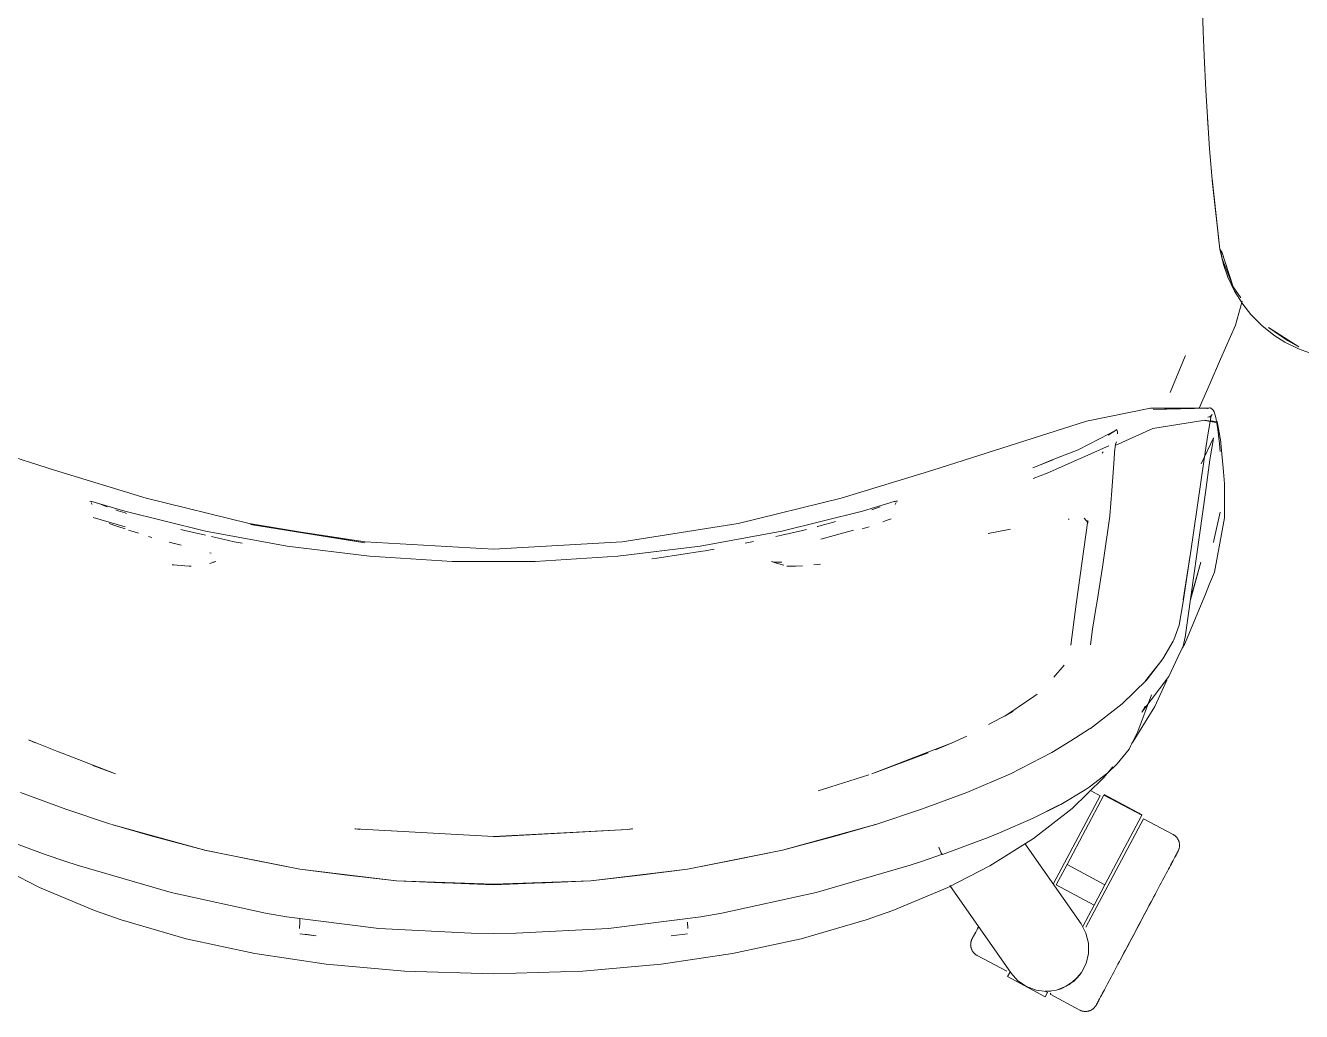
# Model space of a CAD drawing. Header units: millimetres. Extents: x 79795 to 317870, y -36033 to 97293.
# Drawn here: x 157779.5 to 158196.7, y 19327.6 to 19649.9 of the extents above; entities that cross this region are included whole.
import ezdxf

# ---------------------------------------------------------------- set-up
doc = ezdxf.new("R2010")
doc.units = ezdxf.units.MM
doc.header["$MEASUREMENT"] = 0
doc.layers.add('G-IMPT', color=8, linetype='CONTINUOUS', lineweight=9)
doc.layers.add('I-FURN', color=8, linetype='CONTINUOUS', lineweight=9)

msp = doc.modelspace()

# ---------------------------------------------------------------- linework, layer by layer
at = {"layer": 'G-IMPT'}
for p, q in [((158164.25, 19660.28), (158164.55, 19647.98)), ((158164.84, 19640.1), (158164.55, 19647.98)), ((158164.84, 19640.1), (158165.38, 19628.79)), ((158165.94, 19619.92), (158165.38, 19628.79)), ((158165.94, 19619.92), (158166.67, 19609.63)), ((158166.08, 19617.88), (158165.99, 19619.78)), ((158166.08, 19617.88), (158166.21, 19616.46)), ((158167.65, 19598.24), (158166.67, 19609.63)), ((158170.01, 19576.8), (158167.55, 19599.75)), ((158167.55, 19599.75), (158169.67, 19579.62)), ((158170.01, 19576.8), (158167.65, 19598.24)), ((158170.01, 19576.8), (158169.67, 19579.62)), ((158170.01, 19576.8), (158171.16, 19571.84)), ((158170.22, 19576.72), (158170.8, 19573.67)), ((158174.41, 19564.45), (158170.59, 19576.3)), ((158173.51, 19567.15), (158170.59, 19576.3)), ((158170.8, 19573.67), (158174.41, 19564.45)), ((158172.61, 19567.7), (158171.16, 19571.84)), ((158174.8, 19563.12), (158172.61, 19567.7)), ((158174.41, 19564.45), (158173.51, 19567.15)), ((158174.41, 19564.45), (158176.83, 19560.87)), ((158174.8, 19563.12), (158177.53, 19558.8)), ((158175.09, 19551.96), (158177.34, 19559.78)), ((158180.15, 19555.49), (158177.53, 19558.8)), ((158183.7, 19551.89), (158180.15, 19555.49)), ((158175.09, 19551.96), (158170.23, 19540.84)), ((158183.7, 19551.89), (158187.68, 19548.7)), ((158195.83, 19544.84), (158185.88, 19551.16)), ((158192.15, 19547), (158185.88, 19551.16)), ((158191.23, 19546.43), (158187.68, 19548.7)), ((158195.73, 19544.19), (158191.23, 19546.43)), ((158195.83, 19544.84), (158192.15, 19547)), ((158153.78, 19529.94), (158158.7, 19541.8)), ((158158.81, 19542.07), (158158.7, 19541.8)), ((158170.23, 19540.84), (158166.81, 19533.01)), ((158195.73, 19544.19), (158200.51, 19542.48)), ((158166.81, 19533.01), (158163.24, 19524.84)), ((158126.39, 19520.61), (158147.35, 19524.8)), ((158147.35, 19524.8), (158166.21, 19524.84)), ((158148.23, 19524.36), (158166.68, 19524.94)), ((158148.23, 19524.36), (158166.21, 19524.84)), ((158166.8, 19524.97), (158165.93, 19524.78)), ((158165.93, 19524.78), (158166.04, 19524.81)), ((158166.21, 19524.84), (158166.04, 19524.81)), ((158166.68, 19524.94), (158166.21, 19524.84)), ((158166.8, 19524.97), (158167.37, 19524.58)), ((158167.86, 19524.2), (158167.37, 19524.58)), ((158167.86, 19524.2), (158168.18, 19523.67)), ((158168.73, 19521.8), (158168.18, 19523.67)), ((157789.03, 19504.62), (157738.79, 19520.61)), ((158076.15, 19504.62), (158126.39, 19520.61)), ((158148.05, 19518.17), (158165.09, 19520.89)), ((158168.67, 19520.2), (158165.09, 19520.89)), ((158168.67, 19520.2), (158165.13, 19520.82)), ((158165.13, 19520.82), (158169.09, 19520.44)), ((158167.15, 19522.34), (158166.04, 19516.07)), ((158166.6, 19521.99), (158166.1, 19521.91)), ((158166.6, 19521.99), (158167.14, 19522.31)), ((158166.98, 19521.72), (158167.54, 19522.82)), ((158166.98, 19521.72), (158167.15, 19522.34)), ((158167.14, 19522.31), (158167.54, 19522.82)), ((158169.27, 19518.53), (158168.73, 19521.8)), ((158169.53, 19518.11), (158169.09, 19520.44)), ((158123.67, 19511.18), (158133.78, 19516.46)), ((158136.24, 19517.81), (158133.53, 19515.97)), ((158136.24, 19517.81), (158133.78, 19516.46)), ((158148.05, 19518.17), (158135.76, 19512.59)), ((158136.24, 19517.81), (158136.07, 19517.84)), ((158136.37, 19517.78), (158136.24, 19517.81)), ((158136.52, 19517.09), (158136.37, 19517.78)), ((158136.59, 19516.42), (158136.52, 19517.09)), ((158163.94, 19506.67), (158167.95, 19515.1)), ((158164.93, 19508.22), (158166.04, 19516.07)), ((158167.95, 19515.1), (158167.8, 19514.24)), ((158169.27, 19518.53), (158169.35, 19517.91)), ((158169.86, 19513.22), (158169.35, 19517.91)), ((158169.53, 19518.11), (158170.34, 19513.86)), ((158113.57, 19503.63), (158133.73, 19512.55)), ((158123.67, 19511.18), (158115.2, 19507.93)), ((158135.62, 19510.53), (158135.91, 19512.99)), ((158135.91, 19512.99), (158135.93, 19513.06)), ((158136.2, 19513.83), (158135.93, 19513.06)), ((158167.8, 19514.24), (158166.97, 19509.21)), ((158169.86, 19513.22), (158170.08, 19510.63)), ((158170.38, 19513.39), (158170.34, 19513.86)), ((158171.19, 19504.07), (158170.38, 19513.39)), ((158115.2, 19507.93), (158110.31, 19505.91)), ((158110.31, 19505.91), (158115.41, 19507.93)), ((158115.41, 19507.93), (158111.87, 19506.53)), ((158131.56, 19510.18), (158131.83, 19510.61)), ((158135.33, 19506.75), (158134.69, 19497.91)), ((158135.33, 19506.75), (158135.58, 19510.16)), ((158135.62, 19510.53), (158135.58, 19510.16)), ((158160.37, 19477.34), (158164.93, 19508.22)), ((158165.32, 19497.25), (158166.76, 19507.92)), ((158166.97, 19509.21), (158166.76, 19507.92)), ((157819, 19495.43), (157789.03, 19504.62)), ((158076.15, 19504.62), (158046.17, 19495.43)), ((158110.31, 19505.91), (158108.89, 19505.35)), ((158108.98, 19501.89), (158113.57, 19503.63)), ((158171.19, 19504.07), (158171.53, 19500.11)), ((158171.53, 19500.11), (158171.53, 19495.94)), ((157800.83, 19494.47), (157800.59, 19494.34)), ((157812.05, 19491.2), (157800.83, 19494.47)), ((157812.05, 19491.2), (157801.23, 19494.32)), ((157801.52, 19494.27), (157801.23, 19494.32)), ((157812.05, 19491.2), (157801.52, 19494.27)), ((157819, 19495.43), (157852.69, 19487.12)), ((158012.49, 19487.12), (158046.17, 19495.43)), ((158053.13, 19491.2), (158063.55, 19494.28)), ((158063.83, 19494.34), (158063.55, 19494.28)), ((158064.12, 19494.42), (158063.83, 19494.34)), ((158064.35, 19494.47), (158064.12, 19494.42)), ((158064.58, 19494.39), (158064.35, 19494.47)), ((158134.07, 19489.67), (158134.69, 19497.91)), ((158165.32, 19497.25), (158158.64, 19450.04)), ((158171.5, 19488.97), (158171.53, 19495.94)), ((157801.37, 19493.38), (157800.98, 19493.99)), ((157801.37, 19493.38), (157801.22, 19493.59)), ((157805.31, 19492.93), (157804.23, 19493.33)), ((157806.28, 19492.58), (157805.31, 19492.93)), ((157809.03, 19491.6), (157809.83, 19491.31)), ((157812.06, 19490.58), (157809.83, 19491.31)), ((157838.37, 19484.66), (157812.05, 19491.2)), ((157812.06, 19490.58), (157812.51, 19490.43)), ((158026.81, 19484.66), (158053.13, 19491.2)), ((158058.32, 19492.36), (158056.23, 19491.62)), ((158058.32, 19492.36), (158058.98, 19492.61)), ((158063.81, 19493.38), (158064.19, 19493.99)), ((158063.81, 19493.38), (158063.96, 19493.59)), ((158170.09, 19490.84), (158168.05, 19481.53)), ((157812.06, 19486.01), (157801.63, 19489.05)), ((157806.88, 19487.13), (157809.04, 19486.37)), ((157809.76, 19486.12), (157809.04, 19486.37)), ((157809.76, 19486.12), (157812.06, 19485.35)), ((157852.69, 19487.12), (157890.43, 19480.86)), ((157890.6, 19481.12), (157853.07, 19486.86)), ((157890.43, 19480.86), (157853.07, 19486.86)), ((158012.49, 19487.12), (157974.58, 19481.12)), ((158038.56, 19486.19), (158038.38, 19486.14)), ((158039.7, 19486.51), (158038.56, 19486.19)), ((158039.7, 19486.51), (158043.7, 19487.62)), ((158043.7, 19487.62), (158044.39, 19487.83)), ((158053.12, 19485.36), (158055.33, 19486.09)), ((158060.88, 19488.08), (158059.87, 19487.7)), ((158060.88, 19488.08), (158062.54, 19488.69)), ((158120.74, 19488.57), (158120.39, 19488.53)), ((158123.06, 19460.74), (158126.8, 19488.07)), ((158125.68, 19488.93), (158126.93, 19487.36)), ((158126.8, 19488.07), (158126.85, 19487.81)), ((158126.89, 19487.58), (158126.85, 19487.81)), ((158134.06, 19489.59), (158131.85, 19474.37)), ((158134.06, 19489.59), (158134.07, 19489.67)), ((158171.5, 19488.97), (158168.26, 19471.28)), ((157813.19, 19484.97), (157813.98, 19484.72)), ((157813.98, 19484.72), (157816.47, 19483.93)), ((157819.76, 19482.94), (157820.88, 19482.61)), ((157831.64, 19484.89), (157830.35, 19485.23)), ((157838.39, 19483.34), (157831.64, 19484.89)), ((157838.37, 19484.66), (157865.04, 19479.72)), ((157847.78, 19481.18), (157840.36, 19482.88)), ((158026.81, 19484.66), (158000.14, 19479.72)), ((158024.82, 19482.88), (158026.79, 19483.34)), ((158033.54, 19484.89), (158026.79, 19483.34)), ((158033.54, 19484.89), (158034.84, 19485.22)), ((158050.21, 19484.97), (158039.56, 19481.99)), ((158094.26, 19483.89), (158101.52, 19485.31)), ((157826.55, 19481.03), (157830.42, 19480.04)), ((157826.55, 19481.03), (157828.08, 19480.64)), ((157840.18, 19477.44), (157839.77, 19477.57)), ((157850.41, 19480.71), (157847.78, 19481.18)), ((157865.04, 19479.72), (157891.96, 19476.43)), ((157890.6, 19481.12), (157932.59, 19478.77)), ((157974.58, 19481.12), (157932.59, 19478.77)), ((158000.14, 19479.72), (157973.22, 19476.43)), ((157994.51, 19477.1), (158000.14, 19477.95)), ((158000.14, 19477.95), (158001.76, 19478.2)), ((158004.67, 19478.75), (158001.76, 19478.2)), ((158014.77, 19480.68), (158017.59, 19481.22)), ((158168.05, 19481.53), (158167.89, 19480.96)), ((157827.91, 19473.61), (157827.43, 19473.65)), ((157831.61, 19473.34), (157827.91, 19473.61)), ((157831.61, 19473.34), (157832.99, 19473.24)), ((157841.78, 19474.77), (157839.83, 19474.08)), ((157841.78, 19474.77), (157840.73, 19474.55)), ((157919.03, 19474.77), (157891.96, 19476.43)), ((157946.15, 19474.77), (157919.03, 19474.77)), ((157946.15, 19474.77), (157973.22, 19476.43)), ((157985.99, 19475.81), (157984.33, 19475.63)), ((157994.51, 19477.1), (157985.99, 19475.81)), ((158024.45, 19474.55), (158023.4, 19474.77)), ((158023.4, 19474.77), (158025.35, 19474.08)), ((158024.45, 19474.55), (158026.75, 19474.52)), ((158025.35, 19474.08), (158027.51, 19473.48)), ((158026.61, 19474.51), (158026.75, 19474.52)), ((158037.31, 19473.63), (158039.4, 19473.85)), ((158131.85, 19474.37), (158131.61, 19472.82)), ((158160.28, 19476.74), (158157.98, 19461.58)), ((158160.37, 19477.34), (158158.04, 19462.15)), ((158160.28, 19476.74), (158158.04, 19462.15)), ((158163.77, 19474.46), (158160.41, 19462.57)), ((158163.77, 19474.46), (158160.44, 19462.16)), ((157833.69, 19473.23), (157832.99, 19473.24)), ((158028.46, 19473.23), (158033.51, 19473.32)), ((158028.46, 19473.23), (158031.24, 19473.24)), ((158033.51, 19473.32), (158031.24, 19473.24)), ((158131.61, 19472.82), (158129.74, 19461.05)), ((158168.26, 19471.28), (158166.67, 19467.42)), ((158165.28, 19464.05), (158166.67, 19467.42)), ((158129.48, 19459.39), (158129.74, 19461.05)), ((158156.68, 19453.91), (158157.98, 19461.58)), ((158158.48, 19447.6), (158165.28, 19464.05)), ((158123.06, 19460.74), (158121.28, 19447.38)), ((158128.42, 19452.55), (158129.48, 19459.39)), ((158128.42, 19452.55), (158127.67, 19447.48)), ((158154.93, 19449.12), (158156.68, 19453.91)), ((158151.42, 19442.86), (158154.71, 19448.69)), ((158154.93, 19449.12), (158154.71, 19448.69)), ((158158.64, 19450.04), (158158, 19447.05)), ((158121.28, 19447.38), (158121.43, 19447.86)), ((158156.43, 19443.68), (158158, 19447.05)), ((158157.71, 19446.43), (158158.48, 19447.6)), ((158115.78, 19436.89), (158119.12, 19440.79)), ((158151.1, 19442.63), (158145.7, 19435.68)), ((158146, 19435.89), (158151.42, 19442.86)), ((158151.1, 19442.63), (158148.51, 19439.26)), ((158153.36, 19437.11), (158156.43, 19443.68)), ((158146, 19435.89), (158138.1, 19428.16)), ((158144.45, 19425.45), (158153.36, 19437.11)), ((158145.7, 19435.68), (158148.51, 19439.26)), ((158148.74, 19427.34), (158152.72, 19435.97)), ((158104.02, 19427.12), (158109.15, 19430.61)), ((158109.15, 19430.61), (158110.25, 19431.36)), ((158138.1, 19428.16), (158127.67, 19420.14)), ((158147.68, 19431.11), (158143.17, 19419.2)), ((158094.35, 19421.48), (158102.46, 19425.67)), ((158099.68, 19424.17), (158103.44, 19426.72)), ((158099.68, 19424.17), (158102.46, 19425.67)), ((158103.44, 19426.72), (158104.02, 19427.12)), ((158141.62, 19415.9), (158148.74, 19427.34)), ((158144.45, 19425.45), (158145.56, 19427.41)), ((158121.31, 19416.09), (158127.41, 19419.97)), ((158127.67, 19420.14), (158127.41, 19419.97)), ((158142.1, 19416.98), (158143.17, 19419.2)), ((157789.8, 19412.69), (157780.47, 19416.41)), ((157780.47, 19416.41), (157782.72, 19415.42)), ((158082.46, 19415.42), (158075.38, 19412.69)), ((158082.46, 19415.42), (158077.02, 19413.11)), ((158087.31, 19417.61), (158082.46, 19415.42)), ((158121.31, 19416.09), (158115.09, 19412.32)), ((158140.92, 19414.54), (158142.1, 19416.98)), ((158141.62, 19415.9), (158141.11, 19415.13)), ((157791.53, 19412.03), (157789.8, 19412.69)), ((157808.97, 19405.31), (157791.53, 19412.03)), ((158056.21, 19405.31), (158074.61, 19412.13)), ((158056.21, 19405.31), (158073.65, 19412.03)), ((158073.65, 19412.03), (158075.38, 19412.69)), ((158108.29, 19408.75), (158115.09, 19412.32)), ((158140.31, 19413.4), (158136.45, 19408.54)), ((158140.92, 19414.54), (158140.31, 19413.4)), ((157808.97, 19405.31), (157801.54, 19408.04)), ((158108.29, 19408.75), (158101.57, 19405.36)), ((158135, 19407.65), (158132, 19403.97)), ((158133.42, 19405.64), (158136.45, 19408.54)), ((158038.73, 19399.78), (158055.22, 19405.04)), ((158087.34, 19399.18), (158101.57, 19405.36)), ((158132, 19403.97), (158121.71, 19394.02)), ((158133.42, 19405.64), (158127.29, 19400.93)), ((157792.72, 19393.72), (157777.84, 19399.18)), ((158038.73, 19399.78), (158042.17, 19400.86)), ((158087.34, 19399.18), (158072.46, 19393.72)), ((158118, 19395.33), (158126, 19400.07)), ((158127.29, 19400.93), (158126, 19400.07)), ((158108.95, 19390.81), (158118, 19395.33)), ((158108.95, 19390.81), (158117.4, 19395.03)), ((158109.39, 19391.03), (158118, 19395.33)), ((158118, 19395.33), (158117.4, 19395.03)), ((157792.72, 19393.72), (157807.28, 19388.84)), ((158057.55, 19388.72), (158072.46, 19393.72)), ((158108.95, 19390.81), (158097.99, 19386.03)), ((158109.39, 19391.03), (158108.95, 19390.81)), ((158109.11, 19384.21), (158121.71, 19394.02)), ((157838.13, 19380.33), (157807.63, 19388.72)), ((157820.89, 19384.99), (157807.72, 19388.76)), ((157838.13, 19380.33), (157807.72, 19388.76)), ((157932.59, 19384.83), (157887.25, 19387.33)), ((157887.25, 19387.33), (157888.86, 19387.1)), ((157887.31, 19387.38), (157887.56, 19387.33)), ((157888.86, 19387.1), (157887.56, 19387.33)), ((157932.59, 19384.77), (157976.32, 19387.1)), ((157932.59, 19384.83), (157976.32, 19387.1)), ((157976.32, 19387.1), (157978.1, 19387.36)), ((157976.32, 19387.1), (157977.62, 19387.33)), ((157977.87, 19387.38), (157977.62, 19387.33)), ((158027.05, 19380.33), (158057.46, 19388.76)), ((158027.05, 19380.33), (158057.55, 19388.72)), ((158044.29, 19384.99), (158057.46, 19388.76)), ((158097.99, 19386.03), (158094.31, 19384.55)), ((157785.94, 19378.95), (157770.87, 19384.55)), ((157820.89, 19384.99), (157838.13, 19380.33)), ((158044.29, 19384.99), (158027.05, 19380.33)), ((158094.31, 19384.55), (158079.35, 19378.98)), ((158109.11, 19384.21), (158094.81, 19375.24)), ((157785.94, 19378.95), (157792.76, 19376.61)), ((157869.26, 19374.16), (157838.02, 19380.37)), ((157838.02, 19380.37), (157869.18, 19374.16)), ((157838.13, 19380.33), (157853.15, 19377.26)), ((158027.05, 19380.33), (157995.92, 19374.16)), ((158027.05, 19380.33), (157996, 19374.16)), ((158027.05, 19380.33), (158012.03, 19377.26)), ((158079.35, 19379.02), (158072.42, 19376.61)), ((158078.57, 19380.25), (158078.14, 19381.31)), ((158078.14, 19381.31), (158078.37, 19380.71)), ((158078.57, 19380.25), (158078.37, 19380.71)), ((158078.57, 19380.25), (158078.85, 19379.6)), ((158078.57, 19380.25), (158078.95, 19379.42)), ((158078.85, 19379.6), (158078.95, 19379.42)), ((158079.22, 19379.02), (158078.95, 19379.42)), ((158078.95, 19379.42), (158079.17, 19379.03)), ((158079.22, 19379.02), (158079.17, 19379.03)), ((158079.35, 19378.98), (158079.22, 19379.02)), ((158079.22, 19379.02), (158079.35, 19379.02)), ((157784.14, 19368.14), (157770.37, 19375.24)), ((157796.37, 19375.42), (157792.76, 19376.61)), ((157796.37, 19375.42), (157827.19, 19366.48)), ((157869.26, 19374.16), (157853.15, 19377.26)), ((157900.77, 19370.34), (157869.18, 19374.16)), ((157884.74, 19372.21), (157869.26, 19374.16)), ((157900.81, 19370.37), (157869.26, 19374.16)), ((157964.37, 19370.37), (157995.92, 19374.16)), ((157964.41, 19370.34), (157996, 19374.16)), ((157995.92, 19374.16), (157980.44, 19372.21)), ((157995.92, 19374.16), (158012.03, 19377.26)), ((158037.98, 19366.48), (158068.81, 19375.42)), ((158068.81, 19375.42), (158072.42, 19376.61)), ((158094.81, 19375.24), (158081.04, 19368.14)), ((157884.74, 19372.21), (157900.81, 19370.37)), ((157932.59, 19369), (157900.77, 19370.34)), ((157900.81, 19370.37), (157915.71, 19369.7)), ((157900.81, 19370.37), (157932.59, 19369.23)), ((157915.71, 19369.7), (157932.59, 19369.23)), ((157964.37, 19370.37), (157932.59, 19369.23)), ((157964.41, 19370.34), (157932.59, 19369)), ((157949.47, 19369.7), (157932.59, 19369.23)), ((157949.47, 19369.7), (157964.37, 19370.37)), ((157964.37, 19370.37), (157980.44, 19372.21)), ((157802.12, 19360.63), (157784.14, 19368.14)), ((157857.98, 19359.81), (157827.19, 19366.48)), ((158037.98, 19366.48), (158007.2, 19359.81)), ((158063.06, 19360.63), (158081.04, 19368.14)), ((157802.12, 19360.63), (157810.85, 19357.55)), ((157810.85, 19357.55), (157832.09, 19351.38)), ((157864.9, 19358.62), (157857.98, 19359.81)), ((157895.07, 19354.81), (157864.9, 19358.62)), ((157869.14, 19354.74), (157869.22, 19356.83)), ((157869.26, 19358.07), (157869.22, 19356.83)), ((157970.11, 19354.81), (158000.27, 19358.62)), ((157995.96, 19356.83), (157996.04, 19354.74)), ((158000.27, 19358.62), (158007.2, 19359.81)), ((158054.33, 19357.55), (158033.08, 19351.38)), ((158054.33, 19357.55), (158063.06, 19360.63)), ((157869.14, 19354.74), (157869.15, 19354.85)), ((157869.17, 19352.98), (157874.59, 19352.33)), ((157870.82, 19352.89), (157874.59, 19352.33)), ((157925.28, 19353.2), (157895.07, 19354.81)), ((157925.28, 19353.2), (157932.59, 19353.1)), ((157939.9, 19353.2), (157932.59, 19353.1)), ((157939.9, 19353.2), (157970.11, 19354.81)), ((157996.01, 19352.98), (157990.59, 19352.33)), ((157996.04, 19354.74), (157996.03, 19354.85)), ((157832.09, 19351.38), (157854.46, 19346.57)), ((158033.08, 19351.38), (158010.72, 19346.57)), ((157877.88, 19343.07), (157854.46, 19346.57)), ((158010.72, 19346.57), (157987.3, 19343.07)), ((157903.45, 19340.81), (157877.88, 19343.07)), ((157932.59, 19339.96), (157903.45, 19340.81)), ((157961.73, 19340.81), (157932.59, 19339.96)), ((157987.3, 19343.07), (157961.73, 19340.81))]:
    msp.add_line(p, q, dxfattribs=at)
at = {"layer": 'I-FURN'}
for p, q in [((158120.04, 19375.64), (158132.11, 19398.35)), ((158130.88, 19398.16), (158127.73, 19399.84)), ((158132.11, 19398.35), (158144.48, 19391.77)), ((158144.57, 19391.94), (158132.21, 19398.52)), ((158115.63, 19369.47), (158130.88, 19398.16)), ((158126.16, 19355.2), (158145.01, 19390.65)), ((158144.48, 19391.77), (158132.4, 19369.06)), ((158154.7, 19385.5), (158145.01, 19390.65)), ((158106.21, 19382.57), (158124.66, 19356.23)), ((158154.7, 19385.5), (158154.84, 19385.42)), ((158154.84, 19385.42), (158154.97, 19385.34)), ((158154.97, 19385.34), (158155.11, 19385.25)), ((158155.11, 19385.25), (158155.24, 19385.15)), ((158155.24, 19385.15), (158155.37, 19385.05)), ((158155.37, 19385.05), (158155.49, 19384.95)), ((158155.49, 19384.95), (158155.61, 19384.84)), ((158155.61, 19384.84), (158155.72, 19384.72)), ((158155.72, 19384.72), (158155.83, 19384.6)), ((158155.83, 19384.6), (158155.93, 19384.48)), ((158155.93, 19384.48), (158156.03, 19384.35)), ((158156.03, 19384.35), (158156.13, 19384.22)), ((158156.13, 19384.22), (158156.21, 19384.09)), ((158156.21, 19384.09), (158156.3, 19383.95)), ((158156.3, 19383.95), (158156.38, 19383.81)), ((158156.38, 19383.81), (158156.45, 19383.67)), ((158156.45, 19383.67), (158156.51, 19383.52)), ((158156.51, 19383.52), (158156.57, 19383.37)), ((158156.57, 19383.37), (158156.63, 19383.22)), ((158156.63, 19383.22), (158156.68, 19383.06)), ((158156.68, 19383.06), (158156.72, 19382.91)), ((158156.72, 19382.91), (158156.75, 19382.75)), ((158156.75, 19382.75), (158156.78, 19382.59)), ((158156.78, 19382.59), (158156.8, 19382.43)), ((158156.8, 19382.43), (158156.82, 19382.27)), ((158156.82, 19381.63), (158156.81, 19381.47)), ((158156.82, 19382.27), (158156.83, 19382.11)), ((158156.83, 19381.79), (158156.82, 19381.63)), ((158156.83, 19382.11), (158156.83, 19381.95)), ((158156.83, 19381.95), (158156.83, 19381.79)), ((158154.72, 19376.95), (158154.96, 19377.42)), ((158155.09, 19377.65), (158154.85, 19377.21)), ((158154.96, 19377.42), (158155.19, 19377.85)), ((158155.31, 19378.06), (158155.09, 19377.65)), ((158155.19, 19377.85), (158155.4, 19378.24)), ((158155.51, 19378.44), (158155.31, 19378.06)), ((158155.4, 19378.24), (158155.59, 19378.6)), ((158155.68, 19378.77), (158155.51, 19378.44)), ((158155.59, 19378.6), (158155.76, 19378.91)), ((158155.84, 19379.07), (158155.68, 19378.77)), ((158155.76, 19378.91), (158155.91, 19379.19)), ((158155.98, 19379.33), (158155.84, 19379.07)), ((158155.91, 19379.19), (158156.04, 19379.43)), ((158156.1, 19379.55), (158155.98, 19379.33)), ((158156.04, 19379.43), (158156.14, 19379.64)), ((158156.19, 19379.73), (158156.1, 19379.55)), ((158156.14, 19379.64), (158156.23, 19379.8)), ((158156.27, 19379.87), (158156.19, 19379.73)), ((158156.23, 19379.8), (158156.29, 19379.92)), ((158156.32, 19379.97), (158156.27, 19379.87)), ((158156.29, 19379.92), (158156.34, 19380)), ((158156.35, 19380.03), (158156.32, 19379.97)), ((158156.34, 19380), (158156.36, 19380.04)), ((158156.36, 19380.05), (158156.35, 19380.03)), ((158156.38, 19380.09), (158156.36, 19380.05)), ((158156.36, 19380.04), (158156.36, 19380.05)), ((158156.45, 19380.23), (158156.38, 19380.09)), ((158156.52, 19380.38), (158156.45, 19380.23)), ((158156.58, 19380.53), (158156.52, 19380.38)), ((158156.63, 19380.68), (158156.58, 19380.53)), ((158156.68, 19380.84), (158156.63, 19380.68)), ((158156.72, 19380.99), (158156.68, 19380.84)), ((158156.76, 19381.15), (158156.72, 19380.99)), ((158156.78, 19381.31), (158156.76, 19381.15)), ((158156.81, 19381.47), (158156.78, 19381.31)), ((158116.51, 19369), (158120.04, 19375.64)), ((158120.04, 19375.64), (158132.4, 19369.06)), ((158152.48, 19372.75), (158152.85, 19373.45)), ((158152.85, 19373.45), (158153.21, 19374.11)), ((158153.21, 19374.11), (158153.54, 19374.75)), ((158153.54, 19374.75), (158153.86, 19375.35)), ((158154.03, 19375.66), (158153.72, 19375.07)), ((158153.86, 19375.35), (158154.17, 19375.92)), ((158154.32, 19376.21), (158154.03, 19375.66)), ((158154.17, 19375.92), (158154.45, 19376.45)), ((158154.6, 19376.73), (158154.32, 19376.21)), ((158154.45, 19376.45), (158154.72, 19376.95)), ((158154.85, 19377.21), (158154.6, 19376.73)), ((158132.4, 19369.06), (158128.87, 19362.42)), ((158150.66, 19369.33), (158150.22, 19368.49)), ((158150.42, 19368.88), (158150.86, 19369.71)), ((158150.86, 19369.71), (158151.29, 19370.51)), ((158151.29, 19370.51), (158151.7, 19371.28)), ((158151.7, 19371.28), (158152.1, 19372.03)), ((158152.1, 19372.03), (158152.48, 19372.75)), ((158101.73, 19340.18), (158081.71, 19368.77)), ((158116.51, 19369), (158128.87, 19362.42)), ((158148.33, 19364.95), (158147.84, 19364.02)), ((158148.07, 19364.45), (158148.56, 19365.37)), ((158148.82, 19365.86), (158148.33, 19364.95)), ((158148.56, 19365.37), (158149.04, 19366.28)), ((158149.3, 19366.76), (158148.82, 19365.86)), ((158149.04, 19366.28), (158149.51, 19367.17)), ((158149.76, 19367.64), (158149.3, 19366.76)), ((158149.51, 19367.17), (158149.97, 19368.03)), ((158150.22, 19368.49), (158149.76, 19367.64)), ((158149.97, 19368.03), (158150.42, 19368.88)), ((158128.87, 19362.42), (158125.16, 19355.44)), ((158146.31, 19361.15), (158145.79, 19360.17)), ((158146.03, 19360.62), (158146.55, 19361.6)), ((158146.83, 19362.12), (158146.31, 19361.15)), ((158146.55, 19361.6), (158147.06, 19362.56)), ((158147.34, 19363.08), (158146.83, 19362.12)), ((158147.06, 19362.56), (158147.57, 19363.51)), ((158147.84, 19364.02), (158147.34, 19363.08)), ((158147.57, 19363.51), (158148.07, 19364.45)), ((158143.39, 19355.65), (158143.92, 19356.65)), ((158144.21, 19357.19), (158143.68, 19356.19)), ((158143.92, 19356.65), (158144.45, 19357.65)), ((158144.74, 19358.19), (158144.21, 19357.19)), ((158144.45, 19357.65), (158144.98, 19358.65)), ((158145.27, 19359.18), (158144.74, 19358.19)), ((158144.98, 19358.65), (158145.51, 19359.64)), ((158145.79, 19360.17), (158145.27, 19359.18)), ((158145.51, 19359.64), (158146.03, 19360.62)), ((158089.62, 19352.5), (158089.47, 19352.23)), ((158089.54, 19352.35), (158089.69, 19352.65)), ((158089.79, 19352.82), (158089.62, 19352.5)), ((158089.69, 19352.65), (158089.87, 19352.98)), ((158089.98, 19353.18), (158089.79, 19352.82)), ((158089.87, 19352.98), (158090.07, 19353.35)), ((158090.19, 19353.57), (158089.98, 19353.18)), ((158090.07, 19353.35), (158090.29, 19353.76)), ((158090.41, 19354), (158090.19, 19353.57)), ((158090.29, 19353.76), (158090.53, 19354.21)), ((158090.66, 19354.47), (158090.41, 19354)), ((158090.53, 19354.21), (158090.78, 19354.69)), ((158090.93, 19354.97), (158090.66, 19354.47)), ((158090.78, 19354.69), (158091.06, 19355.21)), ((158091.18, 19355.44), (158090.93, 19354.97)), ((158124.66, 19356.23), (158126.24, 19353.25)), ((158126.24, 19353.25), (158127.07, 19349.98)), ((158141.25, 19351.63), (158141.79, 19352.63)), ((158142.07, 19353.17), (158141.54, 19352.17)), ((158141.79, 19352.63), (158142.32, 19353.64)), ((158142.61, 19354.18), (158142.07, 19353.17)), ((158142.32, 19353.64), (158142.85, 19354.64)), ((158143.14, 19355.18), (158142.61, 19354.18)), ((158142.85, 19354.64), (158143.39, 19355.65)), ((158143.68, 19356.19), (158143.14, 19355.18)), ((158088.54, 19349.47), (158088.55, 19349.63)), ((158088.55, 19349.31), (158088.54, 19349.47)), ((158088.55, 19349.63), (158088.56, 19349.79)), ((158088.56, 19349.15), (158088.55, 19349.31)), ((158088.56, 19349.79), (158088.57, 19349.95)), ((158088.57, 19348.99), (158088.56, 19349.15)), ((158088.57, 19349.95), (158088.59, 19350.11)), ((158088.6, 19348.83), (158088.57, 19348.99)), ((158088.59, 19350.11), (158088.62, 19350.27)), ((158088.63, 19348.67), (158088.6, 19348.83)), ((158088.62, 19350.27), (158088.66, 19350.43)), ((158088.66, 19348.51), (158088.63, 19348.67)), ((158088.66, 19350.43), (158088.7, 19350.58)), ((158088.7, 19348.36), (158088.66, 19348.51)), ((158088.7, 19350.58), (158088.75, 19350.74)), ((158088.75, 19348.2), (158088.7, 19348.36)), ((158088.75, 19350.74), (158088.8, 19350.89)), ((158088.81, 19348.05), (158088.75, 19348.2)), ((158088.8, 19350.89), (158088.86, 19351.04)), ((158088.86, 19351.04), (158088.92, 19351.19)), ((158088.92, 19351.19), (158089, 19351.33)), ((158089, 19351.33), (158089.02, 19351.37)), ((158089.04, 19351.42), (158089.02, 19351.38)), ((158089.02, 19351.37), (158089.03, 19351.39)), ((158089.02, 19351.38), (158089.02, 19351.37)), ((158089.03, 19351.39), (158089.06, 19351.45)), ((158089.08, 19351.5), (158089.04, 19351.42)), ((158089.06, 19351.45), (158089.11, 19351.55)), ((158089.15, 19351.62), (158089.08, 19351.5)), ((158089.11, 19351.55), (158089.19, 19351.69)), ((158089.24, 19351.78), (158089.15, 19351.62)), ((158089.19, 19351.69), (158089.28, 19351.87)), ((158089.34, 19351.98), (158089.24, 19351.78)), ((158089.28, 19351.87), (158089.4, 19352.09)), ((158089.47, 19352.23), (158089.34, 19351.98)), ((158089.4, 19352.09), (158089.54, 19352.35)), ((158127.07, 19349.98), (158127.09, 19346.61)), ((158139.44, 19348.23), (158138.93, 19347.26)), ((158139.17, 19347.7), (158139.68, 19348.67)), ((158139.96, 19349.2), (158139.44, 19348.23)), ((158139.68, 19348.67), (158140.2, 19349.65)), ((158140.48, 19350.18), (158139.96, 19349.2)), ((158140.2, 19349.65), (158140.73, 19350.64)), ((158141.01, 19351.18), (158140.48, 19350.18)), ((158140.73, 19350.64), (158141.25, 19351.63)), ((158141.54, 19352.17), (158141.01, 19351.18)), ((158088.87, 19347.9), (158088.81, 19348.05)), ((158088.93, 19347.75), (158088.87, 19347.9)), ((158089, 19347.61), (158088.93, 19347.75)), ((158089.08, 19347.47), (158089, 19347.61)), ((158089.16, 19347.33), (158089.08, 19347.47)), ((158089.25, 19347.2), (158089.16, 19347.33)), ((158089.35, 19347.06), (158089.25, 19347.2)), ((158089.45, 19346.94), (158089.35, 19347.06)), ((158089.55, 19346.81), (158089.45, 19346.94)), ((158089.66, 19346.7), (158089.55, 19346.81)), ((158089.77, 19346.58), (158089.66, 19346.7)), ((158089.89, 19346.47), (158089.77, 19346.58)), ((158090.01, 19346.37), (158089.89, 19346.47)), ((158090.14, 19346.27), (158090.01, 19346.37)), ((158090.27, 19346.17), (158090.14, 19346.27)), ((158090.4, 19346.08), (158090.27, 19346.17)), ((158090.54, 19346), (158090.4, 19346.08)), ((158090.68, 19345.92), (158090.54, 19346)), ((158090.68, 19345.92), (158100.37, 19340.77)), ((158127.09, 19346.61), (158126.31, 19343.33)), ((158137.44, 19344.45), (158136.95, 19343.55)), ((158137.17, 19343.96), (158137.66, 19344.87)), ((158137.93, 19345.37), (158137.44, 19344.45)), ((158137.66, 19344.87), (158138.15, 19345.8)), ((158138.42, 19346.31), (158137.93, 19345.37)), ((158138.15, 19345.8), (158138.66, 19346.75)), ((158138.93, 19347.26), (158138.42, 19346.31)), ((158138.66, 19346.75), (158139.17, 19347.7)), ((158100.57, 19339.02), (158101.31, 19340.41)), ((158101.31, 19340.41), (158101.27, 19340.33)), ((158103.98, 19337.67), (158101.73, 19340.18)), ((158124.76, 19340.33), (158122.54, 19337.79)), ((158123.4, 19338.63), (158124.56, 19340.05)), ((158126.31, 19343.33), (158124.76, 19340.33)), ((158134.9, 19339.68), (158135.33, 19340.5)), ((158135.33, 19340.5), (158135.78, 19341.33)), ((158135.78, 19341.33), (158136.23, 19342.19)), ((158136.23, 19342.19), (158136.7, 19343.06)), ((158136.7, 19343.06), (158137.17, 19343.96)), ((158100.57, 19339.02), (158112.93, 19332.45)), ((158106.77, 19335.77), (158103.98, 19337.67)), ((158109.94, 19334.6), (158106.77, 19335.77)), ((158119.78, 19335.86), (158116.63, 19334.64)), ((158122.54, 19337.79), (158119.78, 19335.86)), ((158120.62, 19336.34), (158123.4, 19338.63)), ((158132.6, 19335.37), (158132.95, 19336.01)), ((158132.95, 19336.01), (158133.31, 19336.69)), ((158133.31, 19336.69), (158133.69, 19337.4)), ((158133.69, 19337.4), (158134.08, 19338.13)), ((158134.08, 19338.13), (158134.48, 19338.9)), ((158134.48, 19338.9), (158134.9, 19339.68)), ((158113.29, 19334.21), (158109.94, 19334.6)), ((158113.67, 19333.84), (158112.92, 19334.24)), ((158113.67, 19333.84), (158112.93, 19332.45)), ((158116.63, 19334.64), (158113.29, 19334.21)), ((158113.63, 19333.76), (158113.67, 19333.84)), ((158114.5, 19333.26), (158114.7, 19333.63)), ((158114.5, 19333.26), (158124.18, 19328.11)), ((158130.59, 19331.58), (158130.4, 19331.23)), ((158130.49, 19331.39), (158130.69, 19331.76)), ((158130.8, 19331.98), (158130.59, 19331.58)), ((158130.69, 19331.76), (158130.9, 19332.17)), ((158131.03, 19332.41), (158130.8, 19331.98)), ((158130.9, 19332.17), (158131.14, 19332.62)), ((158131.28, 19332.87), (158131.03, 19332.41)), ((158131.14, 19332.62), (158131.4, 19333.1)), ((158131.54, 19333.37), (158131.28, 19332.87)), ((158131.4, 19333.1), (158131.67, 19333.61)), ((158131.83, 19333.91), (158131.54, 19333.37)), ((158131.67, 19333.61), (158131.97, 19334.17)), ((158132.13, 19334.48), (158131.83, 19333.91)), ((158131.97, 19334.17), (158132.28, 19334.75)), ((158132.28, 19334.75), (158132.6, 19335.37)), ((158124.22, 19328.09), (158124.18, 19328.11)), ((158124.36, 19328.02), (158124.22, 19328.09)), ((158124.51, 19327.95), (158124.36, 19328.02)), ((158124.66, 19327.89), (158124.51, 19327.95)), ((158124.81, 19327.84), (158124.66, 19327.89)), ((158124.97, 19327.79), (158124.81, 19327.84)), ((158125.12, 19327.75), (158124.97, 19327.79)), ((158125.28, 19327.71), (158125.12, 19327.75)), ((158125.44, 19327.69), (158125.28, 19327.71)), ((158125.6, 19327.66), (158125.44, 19327.69)), ((158125.76, 19327.65), (158125.6, 19327.66)), ((158125.92, 19327.64), (158125.76, 19327.65)), ((158126.08, 19327.64), (158125.92, 19327.64)), ((158126.24, 19327.64), (158126.08, 19327.64)), ((158126.4, 19327.65), (158126.24, 19327.64)), ((158126.56, 19327.67), (158126.4, 19327.65)), ((158126.72, 19327.69), (158126.56, 19327.67)), ((158126.88, 19327.72), (158126.72, 19327.69)), ((158127.04, 19327.75), (158126.88, 19327.72)), ((158127.19, 19327.8), (158127.04, 19327.75)), ((158127.35, 19327.84), (158127.19, 19327.8)), ((158127.5, 19327.9), (158127.35, 19327.84)), ((158127.65, 19327.96), (158127.5, 19327.9)), ((158127.8, 19328.02), (158127.65, 19327.96)), ((158127.94, 19328.1), (158127.8, 19328.02)), ((158128.08, 19328.17), (158127.94, 19328.1)), ((158128.22, 19328.26), (158128.08, 19328.17)), ((158128.36, 19328.35), (158128.22, 19328.26)), ((158128.49, 19328.44), (158128.36, 19328.35)), ((158128.61, 19328.54), (158128.49, 19328.44)), ((158128.74, 19328.64), (158128.61, 19328.54)), ((158128.86, 19328.75), (158128.74, 19328.64)), ((158128.97, 19328.86), (158128.86, 19328.75)), ((158129.08, 19328.98), (158128.97, 19328.86)), ((158129.18, 19329.11), (158129.08, 19328.98)), ((158129.28, 19329.23), (158129.18, 19329.11)), ((158129.38, 19329.36), (158129.28, 19329.23)), ((158129.47, 19329.5), (158129.38, 19329.36)), ((158129.55, 19329.63), (158129.47, 19329.5)), ((158129.63, 19329.77), (158129.55, 19329.63)), ((158129.66, 19329.82), (158129.63, 19329.78)), ((158129.63, 19329.77), (158129.64, 19329.79)), ((158129.63, 19329.78), (158129.63, 19329.77)), ((158129.64, 19329.79), (158129.67, 19329.85)), ((158129.7, 19329.9), (158129.66, 19329.82)), ((158129.67, 19329.85), (158129.73, 19329.96)), ((158129.77, 19330.03), (158129.7, 19329.9)), ((158129.73, 19329.96), (158129.8, 19330.1)), ((158129.85, 19330.19), (158129.77, 19330.03)), ((158129.8, 19330.1), (158129.9, 19330.28)), ((158129.96, 19330.39), (158129.85, 19330.19)), ((158129.9, 19330.28), (158130.01, 19330.49)), ((158130.09, 19330.63), (158129.96, 19330.39)), ((158130.01, 19330.49), (158130.15, 19330.75)), ((158130.23, 19330.91), (158130.09, 19330.63)), ((158130.15, 19330.75), (158130.31, 19331.05)), ((158130.4, 19331.23), (158130.23, 19330.91)), ((158130.31, 19331.05), (158130.49, 19331.39))]:
    msp.add_line(p, q, dxfattribs=at)
for points in [[(158123.06, 19338.28), (158122.66, 19337.88), (158122.25, 19337.51), (158121.83, 19337.18)], [(158114.73, 19334.31), (158114.35, 19334.27), (158113.69, 19334.23), (158113.15, 19334.24), (158112.92, 19334.24)]]:
    msp.add_open_spline(points, degree=3, dxfattribs=at)
msp.add_open_spline([(158119.22, 19335.57), (158119.07, 19335.5), (158118.43, 19335.21), (158117.8, 19334.98), (158117.33, 19334.84)], degree=3, knots=[-0.5319761, -0.5319761, -0.5319761, -0.5319761, -0.5, -0.4, -0.4, -0.4, -0.4], dxfattribs=at)

doc.saveas('drawing.dxf')
